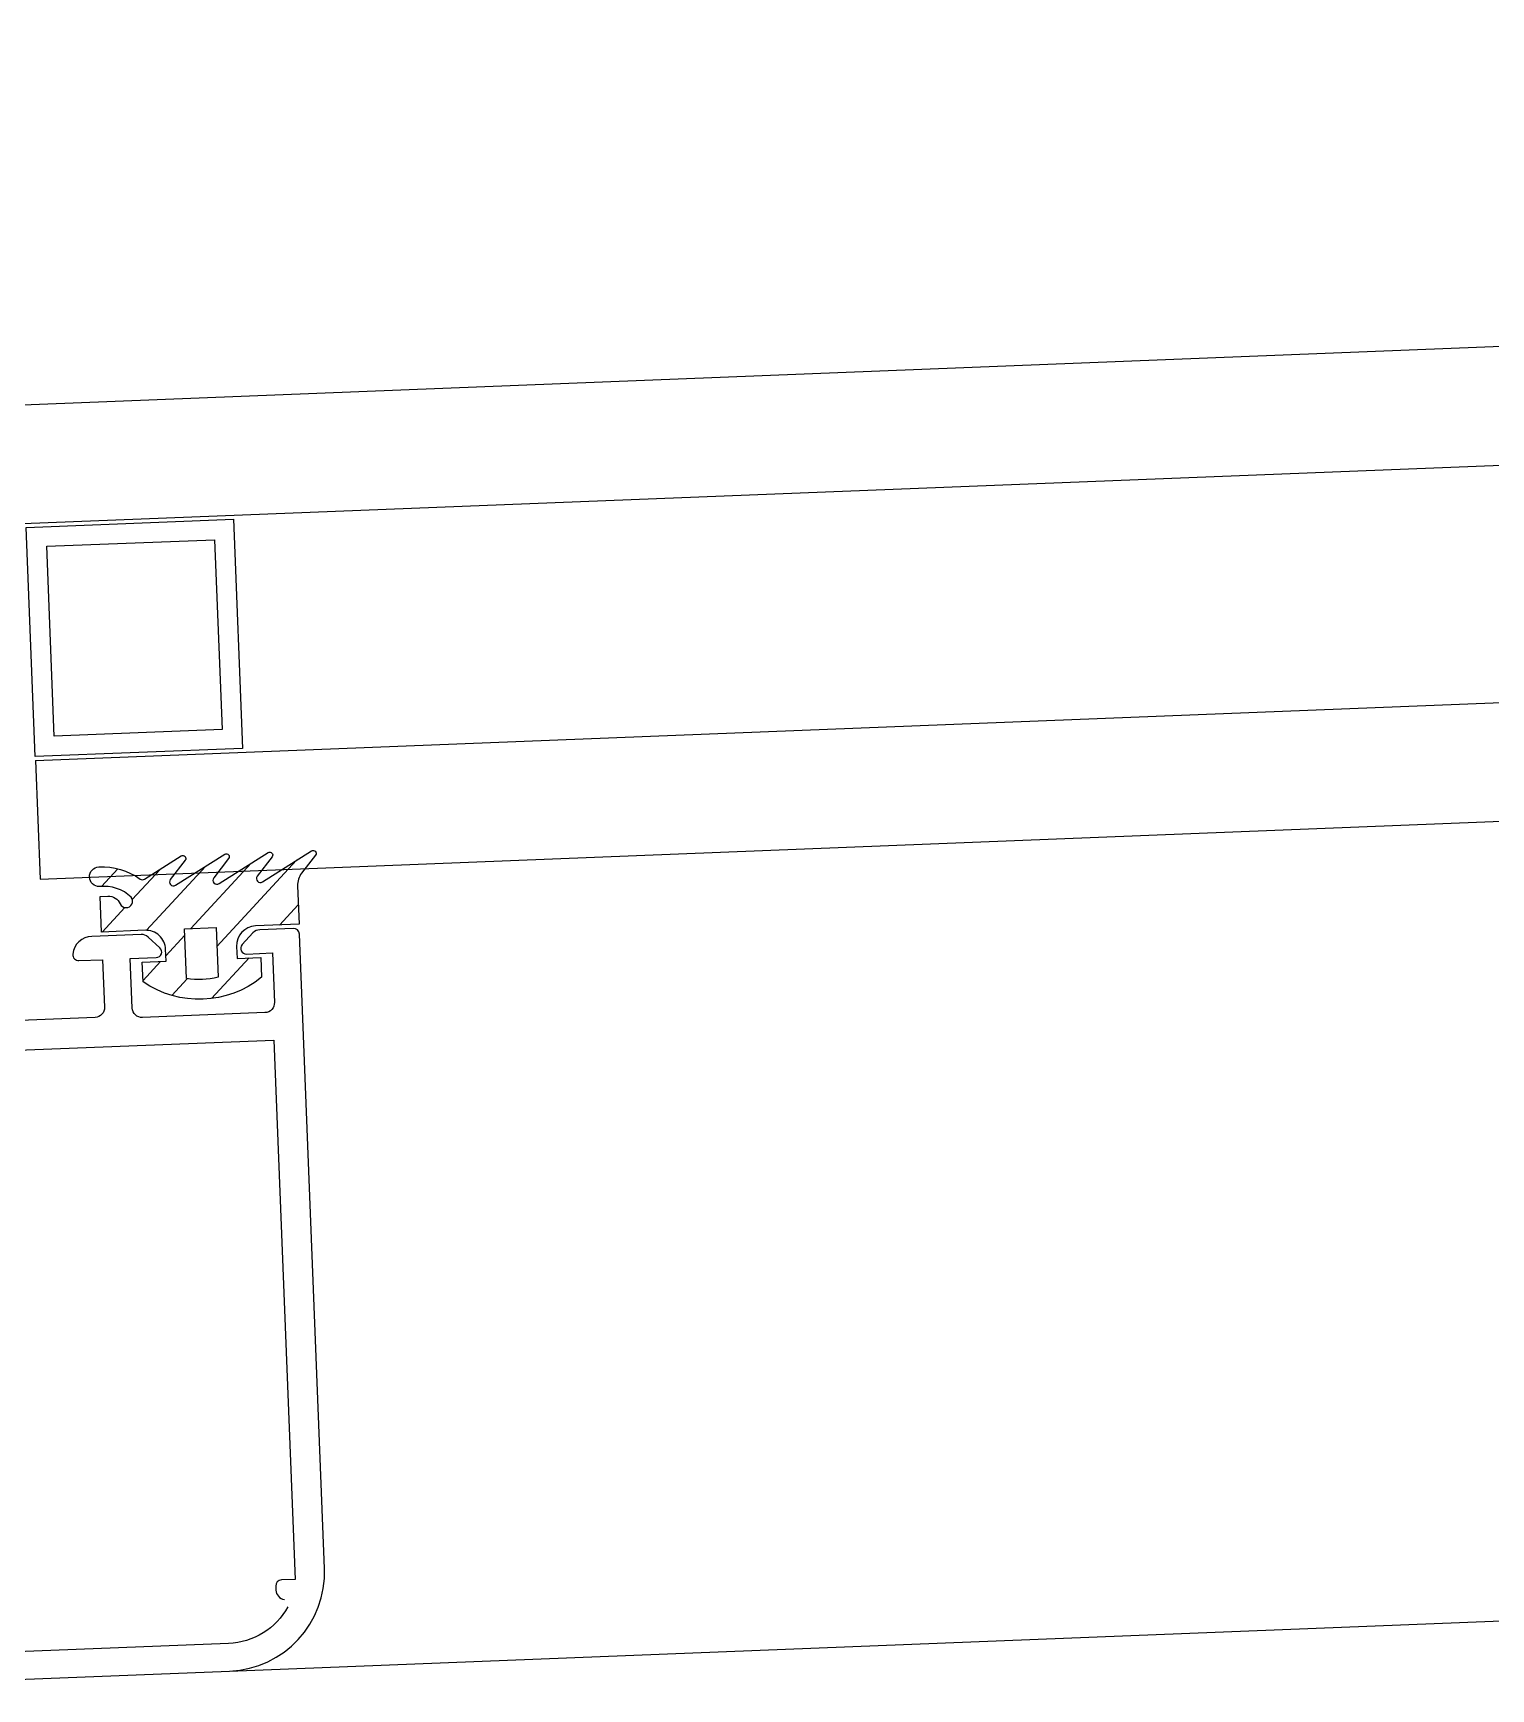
# Model space of a CAD drawing. Header units: millimetres. Extents: x 62878 to 70819, y -67946 to -61850.
# Drawn here: x 65531.22 to 65538.59, y -61861.41 to -61853.04 of the extents above; entities that cross this region are included whole.
import ezdxf

# ---------------------------------------------------------------- set-up
doc = ezdxf.new("R2010")
doc.units = ezdxf.units.MM
doc.layers.add('DOGRAMA', color=171, linetype='Continuous', lineweight=0)

msp = doc.modelspace()

# ---------------------------------------------------------------- hatches: boundary and pattern name
at = {"layer": 'DOGRAMA', "lineweight": -2}
h = msp.add_hatch(dxfattribs=at)
h.set_pattern_fill('ANSI31', color=256, scale=0.05, angle=690.2604082083437, style=0)
h.set_pattern_definition([(227.2627199083433, (65638.2417318637, -61865.4076023239), (0.1165976185966075, -0.1077337358379447), [])])
edge = h.paths.add_edge_path(flags=16)
edge.add_arc((65532.05695031443, -61857.42228394345), 0.4000000001819424, 260.72576087615226, 283.7996789415967, ccw=False)
edge.add_line((65531.9924862734, -61857.81705525391), (65531.98254012148, -61857.56533331687))
edge.add_line((65531.98254012148, -61857.56533331687), (65532.14241536881, -61857.5590162532))
edge.add_line((65532.14241536881, -61857.5590162532), (65532.15236152079, -61857.81073819024))
edge = h.paths.add_edge_path()
edge.add_arc((65532.05695031441, -61857.42228394368), 0.4999999999416094, 235.392822264187, 309.1326175555352, ccw=False)
edge.add_line((65531.77297688489, -61857.83381655632), (65531.76902872007, -61857.73389452674))
edge.add_line((65531.76902872007, -61857.73389452674), (65531.88893515558, -61857.72915672896))
edge.add_line((65531.88893515558, -61857.72915672896), (65531.88656625672, -61857.66920351124))
edge.add_arc((65531.78664422716, -61857.67315167603), 0.09999999998677235, 2.262719912563314, 92.26271991256331)
edge.add_line((65531.78269606236, -61857.57322964647), (65531.56286759728, -61857.581915609))
edge.add_line((65531.56286759728, -61857.581915609), (65531.55576090067, -61857.40205595574))
edge.add_line((65531.55576090067, -61857.40205595574), (65531.59520951285, -61857.40049724419))
edge.add_arc((65531.59777581998, -61857.46544656342), 0.06500000000777009, 23.853384407866315, 92.26271992033742, ccw=False)
edge.add_arc((65531.68712093939, -61857.42594119017), 0.0326894307316781, 203.8533843649885, 397.6929989985056)
edge.add_arc((65531.57544033228, -61857.55012338349), 0.1992591642928223, 46.34649837587298, 96.61240553455468)
edge.add_arc((65531.55184199499, -61857.30216600699), 0.05002797727034105, 93.23487856007551, 270.7481148583514, ccw=False)
edge.add_arc((65531.56708753134, -61857.57505755315), 0.3233450412192221, 53.87705702861467, 93.20336718273649, ccw=False)
edge.add_arc((65531.76949624987, -61857.29771926153), 0.02000000000716412, 233.8770569708024, 302.2627198607066)
edge.add_line((65531.78017229502, -61857.31463144827), (65531.96623876152, -61857.19717449068))
edge.add_arc((65531.97424579541, -61857.2098586307), 0.01499999999698949, -37.7372800132253, 122.2627200001366, ccw=False)
edge.add_line((65531.98610817745, -61857.21903925661), (65531.91075138407, -61857.31640855146))
edge.add_arc((65531.92656789342, -61857.32864938602), 0.01999999997264868, 142.2627198705251, 302.2627198634619)
edge.add_line((65531.93724393856, -61857.34556157273), (65532.18606722653, -61857.18848852815))
edge.add_arc((65532.19407426045, -61857.20117266819), 0.01500000002483041, -37.73727996219549, 122.2627200644707, ccw=False)
edge.add_line((65532.20593664252, -61857.2103532941), (65532.13057984909, -61857.30772258893))
edge.add_arc((65532.14639635848, -61857.31996342348), 0.01999999999251236, 142.2627199672804, 302.2627199692176)
edge.add_line((65532.15707240365, -61857.33687561018), (65532.40589569164, -61857.17980256557))
edge.add_arc((65532.41390272554, -61857.19248670563), 0.01500000002548388, -37.737280050110314, 122.26271996429591, ccw=False)
edge.add_line((65532.4257651076, -61857.20166733157), (65532.3504083142, -61857.2990366264))
edge.add_arc((65532.36622482357, -61857.31127746095), 0.01999999998100433, 142.2627199417655, 302.2627199339657)
edge.add_line((65532.37690086873, -61857.32818964765), (65532.62572415671, -61857.17111660303))
edge.add_arc((65532.63373119062, -61857.18380074309), 0.01500000003940434, -37.7372800111217, 122.26271999646289, ccw=False)
edge.add_line((65532.64559357269, -61857.19298136902), (65532.57528361117, -61857.28382959992))
edge.add_arc((65532.65436615808, -61857.34503377278), 0.1000000000005896, 142.2627199050709, 182.2627199080686)
edge.add_line((65532.5544441285, -61857.34898193757), (65532.56208789308, -61857.54243396109))
edge.add_line((65532.56208789308, -61857.54243396109), (65532.342259428, -61857.55111992364))
edge.add_arc((65532.34620759278, -61857.65104195324), 0.1000000000225492, 92.26271990340923, 182.2627198992436)
edge.add_line((65532.24628556318, -61857.65499011801), (65532.24865446206, -61857.71494333573))
edge.add_line((65532.24865446206, -61857.71494333573), (65532.36856089756, -61857.71020553801))
edge.add_line((65532.36856089756, -61857.71020553801), (65532.37250906228, -61857.81012756756))

# ---------------------------------------------------------------- linework, layer by layer
for p, q in [((65528.7791463882, -61855.00981603273), (65578.73197459264, -61853.03605710906)), ((65528.70291334738, -61855.61329637498), (65578.75085771538, -61853.63577917808)), ((65531.22835765838, -61856.71444624309), (65578.78862395359, -61854.83522331646)), ((65531.25204664714, -61857.31397842053), (65578.80750707432, -61855.43494538555)), ((65531.22835765838, -61856.71444624309), (65531.25204664714, -61857.31397842053)), ((65532.21092874133, -61861.31924309712), (65578.9346534257, -61859.47307398407))]:
    msp.add_line(p, q, dxfattribs=at)
for points in [[(65531.18176931385, -61855.53536629411), (65532.23095062441, -61855.49391056377), (65532.27674933601, -61856.65300610688), (65531.22756802545, -61856.69446183718)], [(65531.28563950822, -61855.63134015887), (65532.13497675957, -61855.59778075814), (65532.17287914162, -61856.55703224205), (65531.3235418902, -61856.59059164279)]]:
    msp.add_lwpolyline(points, close=True, dxfattribs=at)
for points in [[(65532.37250906228, -61857.81012756756, -0.3333333333332296), (65531.77297688489, -61857.83381655632), (65531.76902872007, -61857.73389452674), (65531.88893515558, -61857.72915672896), (65531.88656625672, -61857.66920351124, 0.4142135623730951), (65531.78269606236, -61857.57322964647), (65531.56286759728, -61857.581915609), (65531.55576090067, -61857.40205595574), (65531.59520951285, -61857.40049724419, -0.3076847592325949), (65531.6572237328, -61857.43916071813, 1.128701775595035), (65531.71298802872, -61857.40595387992, 0.2229122392588673), (65531.5524951951, -61857.35218971976, -0.9785310008372164), (65531.54901895169, -61857.2522177444, -0.1732976222504512), (65531.75770585277, -61857.31387433926, 0.3075716929246892), (65531.78017229502, -61857.31463144827), (65531.96623876152, -61857.19717449068, -0.8390996311771624), (65531.98610817745, -61857.21903925661), (65531.91075138407, -61857.31640855146, 0.8390996311772869), (65531.93724393856, -61857.34556157273), (65532.18606722653, -61857.18848852815, -0.8390996311771624), (65532.20593664252, -61857.2103532941), (65532.13057984909, -61857.30772258893, 0.839099631177325), (65532.15707240365, -61857.33687561018), (65532.40589569164, -61857.17980256557, -0.8390996311769768), (65532.4257651076, -61857.20166733157), (65532.3504083142, -61857.2990366264, 0.8390996311770358), (65532.37690086873, -61857.32818964765), (65532.62572415671, -61857.17111660303, -0.8390996311781366), (65532.64559357269, -61857.19298136902), (65532.57528361117, -61857.28382959992, 0.1763269807084491), (65532.5544441285, -61857.34898193757), (65532.56208789308, -61857.54243396109), (65532.342259428, -61857.55111992364, 0.4142135623728453), (65532.24628556318, -61857.65499011801), (65532.24865446206, -61857.71494333573), (65532.36856089756, -61857.71020553801)], [(65532.15236152079, -61857.81073819024, -0.1010205144335734), (65531.9924862734, -61857.81705525391), (65531.98254012148, -61857.56533331687), (65532.14241536881, -61857.5590162532)], [(65532.15236152079, -61857.81073819024, -0.1010205144335734), (65531.9924862734, -61857.81705525391), (65531.98254012148, -61857.56533331687), (65532.14241536881, -61857.5590162532)]]:
    msp.add_lwpolyline(points, format="xyb", close=True, dxfattribs=at)
at = {"layer": 'DOGRAMA', "lineweight": -2, "ltscale": 0.5}
for points in [[(65529.93270646697, -61861.40926125436), (65532.21092874133, -61861.31924309712, 0.4142135623730951), (65532.69079806528, -61860.79989212529), (65532.56406197546, -61857.59239497584, 0.4142135623730951), (65532.53290091718, -61857.56360281644), (65532.36374291323, -61857.57028666462, 0.1991096956269791), (65532.32899888198, -61857.58632091823), (65532.27422659731, -61857.64559963813, 0.6680969080520953), (65532.29611717718, -61857.69305236105), (65532.42772448232, -61857.68785223323), (65532.43759489433, -61857.93765730715, -0.4142135623730951), (65532.38960796194, -61857.98959240429), (65531.77009137854, -61858.01407102603, -0.4142135623730951), (65531.71815628136, -61857.96608409366), (65531.70828586941, -61857.7162790197), (65531.83990316677, -61857.71107849704, 0.6680969080520438), (65531.85798139864, -61857.66204650817), (65531.79870267876, -61857.60727422357, 0.1989616347782854), (65531.762791843, -61857.59403171729), (65531.51297677683, -61857.6039025241, 0.3728392455561729), (65531.41746578709, -61857.69345757307, 0.4568501953068724), (65531.44848859249, -61857.72654424816), (65531.568395028, -61857.72180645038), (65531.57787062348, -61857.9616193214, -0.4142135623730951), (65531.52988369112, -61858.01355441856), (65530.81044507816, -61858.04198120508, -0.4142135623730951)], [(65532.50610801872, -61860.99406152988, -0.2621398995659221), (65532.20540131064, -61861.17935225573), (65530.87643831722, -61861.23186284743, -0.4142135623730951), (65530.82450322006, -61861.18387591504), (65530.8181861564, -61861.02400066772), (65530.8681471712, -61861.02202658534, 0.4142135623730951), (65530.9161341036, -61860.97009148817), (65530.91534447064, -61860.95010708226, 0.4142135623730951), (65530.88418341229, -61860.92131492279), (65530.81423799159, -61860.92407863816), (65530.70645309278, -61858.19620723069), (65532.43510420449, -61858.12790397984), (65532.54288910332, -61860.85577538726), (65532.47294368257, -61860.85853910261, 0.4142135623730951), (65532.44415152315, -61860.88970016093), (65532.44494115611, -61860.90968456684, 0.3618128521052944), (65532.48779302667, -61860.95720250469)]]:
    msp.add_lwpolyline(points, format="xyb", dxfattribs=at)

doc.saveas('drawing.dxf')
